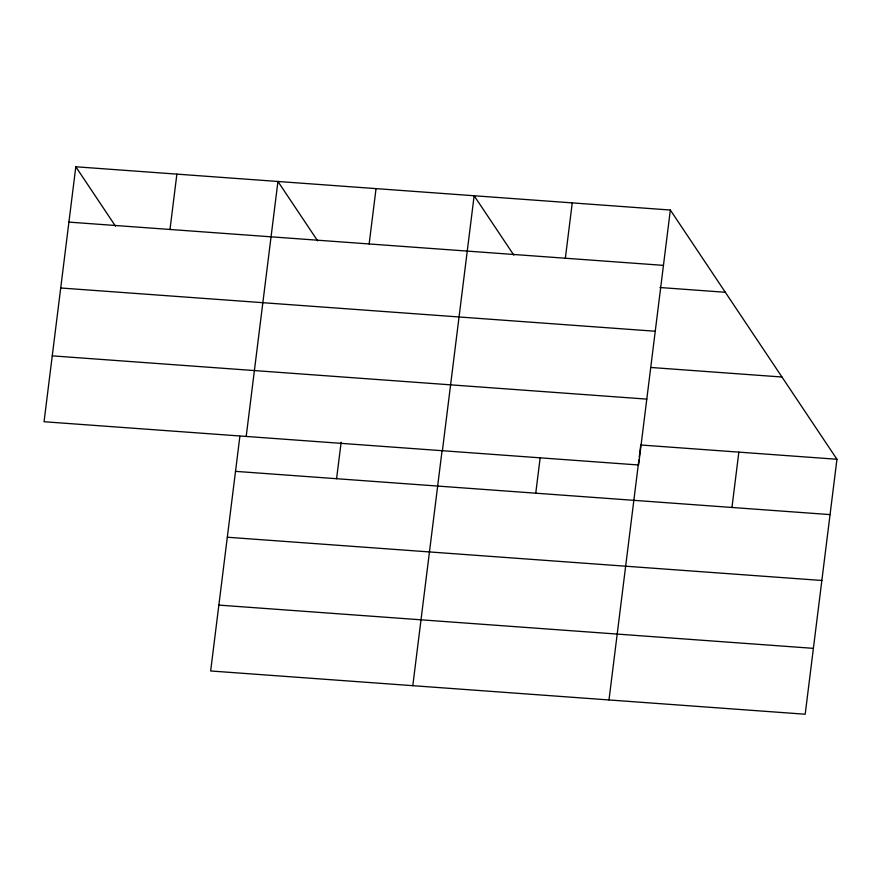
<?xml version="1.0" encoding="UTF-8"?>
<svg xmlns="http://www.w3.org/2000/svg" width="881" height="881" viewBox="0 0 881 881"><rect width="100%" height="100%" fill="white"/><g stroke="black" fill="none" stroke-linecap="round" stroke-linejoin="round"><path stroke-width="1.32" d="M75.81 166.773L44.05 421.735L638.593 464.992L670.342 210.03L75.81 166.773L115.51 226.175M169.989 229.467L176.883 174.119M239.885 436.26L210.658 670.97L805.19 714.227L836.95 459.265L670.342 210.03M246.195 436.436L277.944 181.475L317.656 240.876M336.586 478.702L341.134 442.262M369.15 243.949L376.044 188.611M412.804 685.682L442.031 450.962M442.394 450.709L474.143 195.747L513.854 255.16M535.758 493.195L540.13 458.109M565.349 258.232L572.243 202.883M608.991 699.955L638.901 459.838M639.243 457.14L640.751 444.993L836.95 459.265M731.957 507.467L738.851 452.129M68.916 222.111L663.448 265.368M659.924 287.514L725.327 292.272M60.712 287.988L655.244 331.245M651.169 367.498L781.976 377.013M52.254 355.858L646.797 399.115M235.524 471.357L830.056 514.603M227.309 537.234L821.852 580.48M218.862 605.104L813.394 648.35"/></g></svg>
